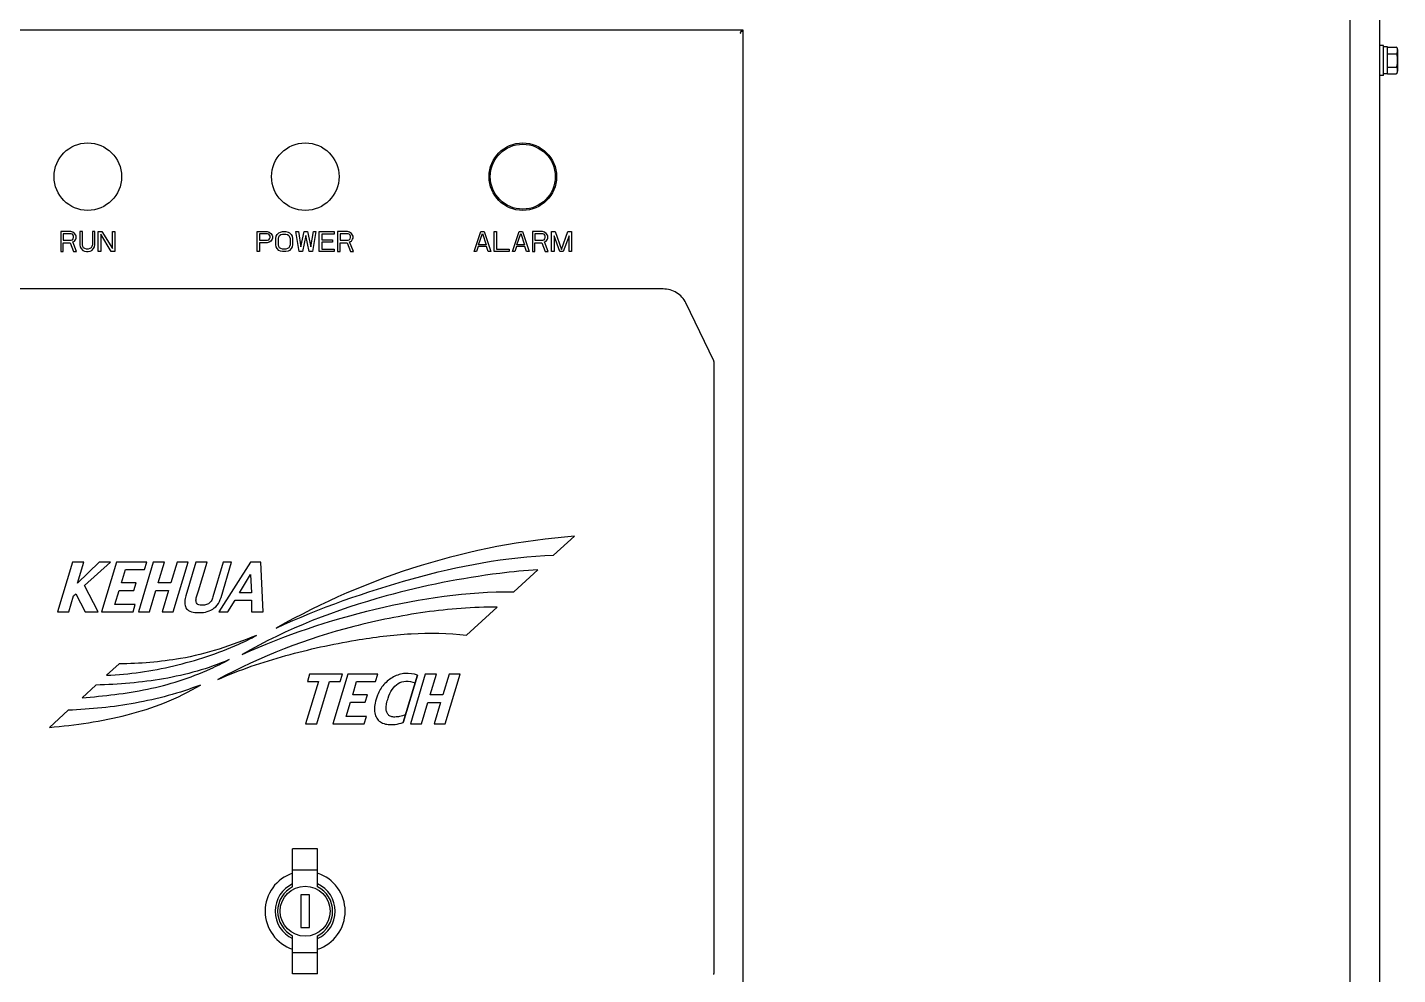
# Model space of a CAD drawing. Extents: x 61367 to 140945, y -1257 to 25588.
# Drawn here: x 73525 to 74073, y 15290 to 15669 of the extents above; entities that cross this region are included whole.
import ezdxf

# ---------------------------------------------------------------- set-up
doc = ezdxf.new("R2010")
doc.units = 0
doc.header["$MEASUREMENT"] = 0
doc.layers.get('0').update_dxf_attribs({"linetype": 'CONTINUOUS'})
for name, color, linetype in [('2006-00087_0', 7, 'CONTINUOUS'), ('2006-00088_0', 7, 'CONTINUOUS'), ('2401-00300-M6-16HWMC_0', 7, 'CONTINUOUS'), ('4212-20636_1_0', 7, 'CONTINUOUS'), ('4212-20665_4_1_0', 7, 'CONTINUOUS'), ('4212-68099_1_0', 7, 'CONTINUOUS'), ('4212-73754_1_0', 7, 'CONTINUOUS'), ('MS748_0', 7, 'CONTINUOUS')]:
    doc.layers.add(name, color=color, linetype=linetype)

# ---------------------------------------------------------------- blocks, each defined once
blk = doc.blocks.new('ERGRTHTHRT')
at = {"layer": '2006-00087_0', "color": 7, "linetype": 'Continuous'}
for centre in [(-37625.36, -68084.67), (-37538.36, -68084.67)]:
    blk.add_circle(centre, 13.5, dxfattribs=at)
at = {"layer": '2006-00088_0', "color": 7, "linetype": 'Continuous'}
for radius in [13.5, 13]:
    blk.add_circle((-37451.36, -68084.67), radius, dxfattribs=at)
at = {"layer": '2401-00300-M6-16HWMC_0', "color": 7, "linetype": 'Continuous'}
for p, q in [((-37107.11, -68032.16), (-37108.56, -68032.16)), ((-37107.11, -68044.16), (-37107.11, -68032.16)), ((-37105.46, -68032.79), (-37107.11, -68032.79)), ((-37105.46, -68043.54), (-37105.46, -68032.79)), ((-37105.46, -68032.81), (-37101.98, -68032.81)), ((-37101.46, -68033.81), (-37101.46, -68042.52)), ((-37105.46, -68035.49), (-37101.98, -68035.49)), ((-37107.11, -68044.16), (-37108.56, -68044.16)), ((-37105.46, -68043.54), (-37107.11, -68043.54)), ((-37105.46, -68040.84), (-37101.98, -68040.84)), ((-37105.46, -68043.52), (-37101.98, -68043.52))]:
    blk.add_line(p, q, dxfattribs=at)
for centre, start, end in [((-37102.68, -68033.81), 0, 55.052), ((-37102.68, -68042.52), 304.948, 0)]:
    blk.add_arc(centre, 1.22, start, end, dxfattribs=at)
for points, knots in [([(-37101.98, -68035.49), (-37101.86, -68035.41), (-37101.68, -68035.21), (-37101.51, -68034.73), (-37101.48, -68034.15), (-37101.51, -68033.56), (-37101.68, -68033.09), (-37101.86, -68032.89), (-37101.98, -68032.81)], [0, 0, 0, 0, 0.143491, 0.266268, 0.499999, 0.733731, 0.856509, 1, 1, 1, 1]), ([(-37101.98, -68040.84), (-37101.71, -68040.47), (-37101.51, -68039.53), (-37101.48, -68038.16), (-37101.51, -68036.8), (-37101.71, -68035.86), (-37101.98, -68035.49)], [0, 0, 0, 0, 0.248888, 0.499999, 0.75111, 1, 1, 1, 1]), ([(-37101.98, -68043.52), (-37101.86, -68043.44), (-37101.68, -68043.24), (-37101.51, -68042.77), (-37101.48, -68042.18), (-37101.51, -68041.59), (-37101.68, -68041.12), (-37101.86, -68040.92), (-37101.98, -68040.84)], [0, 0, 0, 0, 0.14349, 0.266269, 0.5, 0.733731, 0.856508, 1, 1, 1, 1])]:
    blk.add_open_spline(points, degree=3, knots=knots, dxfattribs=at)
at = {"layer": '4212-20636_1_0', "color": 7, "linetype": 'Continuous'}
for p, q in [((-37395.22, -68129.6), (-37681.5, -68129.6)), ((-37374.96, -68158.36), (-37386.15, -68135.18)), ((-37374.86, -68403.25), (-37374.86, -68158.8)), ((-37439.02, -68236.03), (-37430.73, -68228.51)), ((-37631.46, -68238.94), (-37637.44, -68258.81)), ((-37627, -68238.94), (-37631.46, -68238.94)), ((-37620.79, -68238.94), (-37629.53, -68247.31)), ((-37629.53, -68247.31), (-37627, -68238.94)), ((-37626.65, -68248.24), (-37616.32, -68238.94)), ((-37616.32, -68238.94), (-37620.79, -68238.94)), ((-37613.86, -68238.94), (-37619.83, -68258.81)), ((-37601.79, -68238.94), (-37613.86, -68238.94)), ((-37611.87, -68247.21), (-37610.3, -68241.87)), ((-37610.3, -68241.87), (-37602.65, -68241.87)), ((-37599.15, -68238.94), (-37605.13, -68258.81)), ((-37602.65, -68241.87), (-37601.79, -68238.94)), ((-37594.69, -68238.94), (-37599.15, -68238.94)), ((-37597.17, -68247.21), (-37594.69, -68238.94)), ((-37589.66, -68238.94), (-37592.14, -68247.21)), ((-37591.16, -68258.81), (-37585.19, -68238.94)), ((-37585.19, -68238.94), (-37589.66, -68238.94)), ((-37582.13, -68238.94), (-37586.13, -68252.34)), ((-37577.67, -68238.94), (-37582.13, -68238.94)), ((-37581.06, -68250.34), (-37577.67, -68238.94)), ((-37571.15, -68238.94), (-37575.3, -68252.8)), ((-37560.33, -68238.94), (-37572.98, -68258.81)), ((-37572.06, -68253.06), (-37567.81, -68238.94)), ((-37567.81, -68238.94), (-37571.15, -68238.94)), ((-37556.17, -68238.94), (-37560.33, -68238.94)), ((-37555.22, -68258.81), (-37556.17, -68238.94)), ((-37454.98, -68250.75), (-37445.31, -68241.9)), ((-37621.21, -68258.81), (-37626.65, -68248.24)), ((-37605.97, -68247.21), (-37611.87, -68247.21)), ((-37606.88, -68250.19), (-37605.97, -68247.21)), ((-37592.14, -68247.21), (-37597.17, -68247.21)), ((-37564.69, -68251.16), (-37560.21, -68243.87)), ((-37560.21, -68243.87), (-37559.92, -68251.16)), ((-37632.97, -68258.81), (-37631.05, -68252.34)), ((-37631.05, -68252.34), (-37630.13, -68251.52)), ((-37630.13, -68251.52), (-37626.45, -68258.81)), ((-37614.5, -68255.89), (-37612.78, -68250.19)), ((-37612.78, -68250.19), (-37606.88, -68250.19)), ((-37600.66, -68258.81), (-37598.13, -68250.29)), ((-37598.13, -68250.29), (-37593.05, -68250.29)), ((-37593.05, -68250.29), (-37595.63, -68258.81)), ((-37559.92, -68251.16), (-37564.69, -68251.16)), ((-37637.44, -68258.81), (-37632.97, -68258.81)), ((-37626.45, -68258.81), (-37621.21, -68258.81)), ((-37619.83, -68258.81), (-37607.25, -68258.81)), ((-37606.34, -68255.89), (-37614.5, -68255.89)), ((-37607.25, -68258.81), (-37606.34, -68255.89)), ((-37605.13, -68258.81), (-37600.66, -68258.81)), ((-37595.63, -68258.81), (-37591.16, -68258.81)), ((-37572.98, -68258.81), (-37569.33, -68258.81)), ((-37569.33, -68258.81), (-37566.38, -68254.04)), ((-37566.38, -68254.04), (-37559.86, -68254.04)), ((-37559.86, -68254.04), (-37559.84, -68258.81)), ((-37559.84, -68258.81), (-37555.22, -68258.81)), ((-37473.84, -68268.12), (-37461.57, -68256.87)), ((-37612.8, -68279.56), (-37617.81, -68284.13)), ((-37533.11, -68286.62), (-37538.22, -68303.56)), ((-37536.66, -68283.69), (-37537.52, -68286.62)), ((-37537.52, -68286.62), (-37533.11, -68286.62)), ((-37523.47, -68283.69), (-37536.66, -68283.69)), ((-37533.75, -68303.56), (-37528.64, -68286.62)), ((-37528.64, -68286.62), (-37524.38, -68286.62)), ((-37521.36, -68283.69), (-37527.34, -68303.56)), ((-37524.38, -68286.62), (-37523.47, -68283.69)), ((-37509.3, -68283.69), (-37521.36, -68283.69)), ((-37519.38, -68291.96), (-37517.81, -68286.62)), ((-37517.81, -68286.62), (-37510.21, -68286.62)), ((-37510.21, -68286.62), (-37509.3, -68283.69)), ((-37493.54, -68284.15), (-37499.21, -68303.05)), ((-37499.21, -68303.05), (-37493.54, -68284.15)), ((-37490.41, -68283.69), (-37496.33, -68303.56)), ((-37494.45, -68287.23), (-37493.54, -68284.15)), ((-37485.94, -68283.69), (-37490.41, -68283.69)), ((-37488.42, -68291.96), (-37485.94, -68283.69)), ((-37480.86, -68283.69), (-37483.34, -68291.96)), ((-37482.37, -68303.56), (-37476.39, -68283.69)), ((-37476.39, -68283.69), (-37480.86, -68283.69)), ((-37622.1, -68288.04), (-37627.65, -68293.13)), ((-37513.47, -68291.96), (-37519.38, -68291.96)), ((-37514.39, -68294.94), (-37513.47, -68291.96)), ((-37483.34, -68291.96), (-37488.42, -68291.96)), ((-37522.01, -68300.63), (-37520.29, -68294.94)), ((-37520.29, -68294.94), (-37514.39, -68294.94)), ((-37491.92, -68303.56), (-37489.33, -68295.04)), ((-37489.33, -68295.04), (-37484.3, -68295.04)), ((-37484.3, -68295.04), (-37486.83, -68303.56)), ((-37633.19, -68298.15), (-37640.73, -68305.01)), ((-37513.85, -68300.63), (-37522.01, -68300.63)), ((-37514.76, -68303.56), (-37513.85, -68300.63)), ((-37499.21, -68303.05), (-37498.3, -68299.97)), ((-37538.22, -68303.56), (-37533.75, -68303.56)), ((-37527.34, -68303.56), (-37514.76, -68303.56)), ((-37496.33, -68303.56), (-37491.92, -68303.56)), ((-37486.83, -68303.56), (-37482.37, -68303.56))]:
    blk.add_line(p, q, dxfattribs=at)
for centre, radius, start, end in [((-37431.13, -68171.92), 57.78, 13.1195, 13.5679), ((-37457.61, -68383.96), 84.97, 346.4321, 346.8805)]:
    blk.add_arc(centre, radius, start, end, dxfattribs=at)
for points, knots in [([(-37386.15, -68135.18), (-37386.95, -68133.53), (-37389.59, -68130.63), (-37393.36, -68129.6), (-37395.22, -68129.6)], [0, 0, 0, 0, 0.495832, 1, 1, 1, 1]), ([(-37430.73, -68228.51), (-37451.48, -68230.17), (-37492.96, -68238.06), (-37531.63, -68254.95), (-37549.95, -68265.25)], [0, 0, 0, 0, 0.497521, 1, 1, 1, 1]), ([(-37445.31, -68241.9), (-37450.41, -68242.26), (-37470.89, -68244.28), (-37491.15, -68248.35), (-37506.06, -68252.41)], [0, 0, 0, 0, 0.248913, 1, 1, 1, 1]), ([(-37586.13, -68252.34), (-37586.36, -68253.09), (-37586.68, -68254.52), (-37586.54, -68256.37), (-37585.86, -68257.55), (-37584.68, -68258.58), (-37583.43, -68258.87), (-37582.56, -68258.97)], [0, 0, 0, 0, 0.261172, 0.487696, 0.594907, 0.708569, 1, 1, 1, 1]), ([(-37582.56, -68258.97), (-37581.42, -68259.1), (-37579.19, -68259.14), (-37576.01, -68258.27), (-37573.38, -68256.2), (-37572.39, -68254.17), (-37572.06, -68253.06)], [0, 0, 0, 0, 0.26142, 0.502294, 0.737531, 1, 1, 1, 1]), ([(-37580.42, -68256.09), (-37580.73, -68256.04), (-37581.3, -68255.87), (-37582.1, -68255.05), (-37582.12, -68253.55), (-37581.63, -68251.96), (-37581.21, -68250.87), (-37581.06, -68250.34)], [0, 0, 0, 0, 0.141905, 0.253789, 0.483511, 0.754566, 1, 1, 1, 1]), ([(-37575.3, -68252.8), (-37575.46, -68253.4), (-37575.87, -68254.47), (-37577.53, -68256.09), (-37579.31, -68256.15), (-37580.42, -68256.09)], [0, 0, 0, 0, 0.277224, 0.502194, 1, 1, 1, 1]), ([(-37461.57, -68256.87), (-37471.21, -68256.8), (-37490.56, -68258.38), (-37509.53, -68262.22), (-37518.91, -68264.62)], [0, 0, 0, 0, 0.499131, 1, 1, 1, 1]), ([(-37573.35, -68285.86), (-37564.58, -68281.95), (-37546.35, -68275.74), (-37527.59, -68271.71), (-37518.17, -68270.08)], [0, 0, 0, 0, 0.500952, 1, 1, 1, 1]), ([(-37518.17, -68270.08), (-37510.84, -68268.91), (-37496.12, -68267.02), (-37481.19, -68267.16), (-37473.84, -68268.12)], [0, 0, 0, 0, 0.500478, 1, 1, 1, 1]), ([(-37617.81, -68284.13), (-37608.78, -68283.78), (-37590.7, -68281.09), (-37573.34, -68275.41), (-37565, -68271.74)], [0, 0, 0, 0, 0.497866, 1, 1, 1, 1]), ([(-37568.82, -68277.9), (-37577.14, -68281.57), (-37594.88, -68286.37), (-37613.03, -68287.84), (-37622.1, -68288.04)], [0, 0, 0, 0, 0.500637, 1, 1, 1, 1]), ([(-37627.65, -68293.13), (-37618.88, -68292.46), (-37605.76, -68290.99), (-37588.64, -68286.58), (-37580.35, -68283.4), (-37576.26, -68281.55)], [0, 0, 0, 0, 0.498188, 0.745234, 1, 1, 1, 1]), ([(-37493.54, -68284.15), (-37495.07, -68283.54), (-37498.44, -68283.05), (-37503.24, -68284.56), (-37507.15, -68287.66), (-37508.88, -68290.56), (-37509.42, -68292.11)], [0, 0, 0, 0, 0.251631, 0.498969, 0.749229, 1, 1, 1, 1]), ([(-37505.2, -68293.24), (-37504.83, -68292.04), (-37503.86, -68289.83), (-37501.42, -68287.23), (-37497.97, -68286.14), (-37495.6, -68286.73), (-37494.45, -68287.23)], [0, 0, 0, 0, 0.267525, 0.504933, 0.733348, 1, 1, 1, 1]), ([(-37640.73, -68305.01), (-37630.28, -68304.06), (-37614.57, -68301.86), (-37594.43, -68295.46), (-37584.87, -68290.79), (-37580.31, -68288.04)], [0, 0, 0, 0, 0.49788, 0.747843, 1, 1, 1, 1]), ([(-37580.31, -68288.04), (-37588.73, -68291.3), (-37606.24, -68296.01), (-37624.22, -68297.75), (-37633.19, -68298.15)], [0, 0, 0, 0, 0.500943, 1, 1, 1, 1]), ([(-37509.42, -68292.11), (-37509.86, -68293.15), (-37510.53, -68295.1), (-37510.86, -68297.93), (-37510.43, -68300.32), (-37509.25, -68302.2), (-37507.39, -68303.43), (-37505.02, -68303.97), (-37502.21, -68303.86), (-37500.24, -68303.38), (-37499.21, -68303.05)], [0, 0, 0, 0, 0.160763, 0.29272, 0.402982, 0.501711, 0.601291, 0.712936, 0.844314, 1, 1, 1, 1]), ([(-37498.3, -68299.97), (-37499.06, -68300.23), (-37500.45, -68300.65), (-37502.4, -68300.92), (-37503.99, -68300.76), (-37505.21, -68300.07), (-37505.91, -68298.87), (-37506.1, -68297.3), (-37505.86, -68295.37), (-37505.46, -68293.99), (-37505.2, -68293.24)], [0, 0, 0, 0, 0.170983, 0.307142, 0.414151, 0.503102, 0.591797, 0.697908, 0.832214, 1, 1, 1, 1])]:
    blk.add_open_spline(points, degree=3, knots=knots, dxfattribs=at)
for points in [[(-37495.58, -68245.51), (-37477.14, -68240.48), (-37458.12, -68236.75), (-37439.02, -68236.03)], [(-37549.95, -68265.25), (-37532.45, -68257.15), (-37514.15, -68250.72), (-37495.58, -68245.51)], [(-37506.06, -68252.41), (-37526.04, -68257.9), (-37545.7, -68265.47), (-37563.64, -68275.83)], [(-37510.39, -68257.65), (-37492.28, -68253.35), (-37473.59, -68250.59), (-37454.98, -68250.75)], [(-37563.64, -68275.83), (-37546.56, -68268.08), (-37528.61, -68262.12), (-37510.39, -68257.65)], [(-37518.91, -68264.62), (-37537.78, -68269.47), (-37556.23, -68276.57), (-37573.35, -68285.86)], [(-37557.86, -68268.24), (-37567.72, -68272.13), (-37577.84, -68275.72), (-37588.29, -68277.46)], [(-37565, -68271.74), (-37562.58, -68270.66), (-37560.22, -68269.45), (-37557.86, -68268.24)], [(-37588.29, -68277.46), (-37596.38, -68278.8), (-37604.6, -68279.56), (-37612.8, -68279.56)], [(-37576.26, -68281.55), (-37573.73, -68280.43), (-37571.25, -68279.2), (-37568.82, -68277.9)]]:
    blk.add_open_spline(points, degree=3, dxfattribs=at)
at = {"layer": '4212-20665_4_1_0', "color": 7, "linetype": 'Continuous'}
for p, q in [((-37364.23, -68026.86), (-37364.15, -68026.78)), ((-37363.66, -68025.96), (-37363.66, -68026.3)), ((-37363.66, -68026.3), (-37363.36, -68026.3)), ((-37636.19, -68106.67), (-37636.19, -68114.67)), ((-37632.19, -68106.67), (-37636.19, -68106.67)), ((-37635.19, -68107.52), (-37635.19, -68110.07)), ((-37632.02, -68107.52), (-37635.19, -68107.52)), ((-37635.19, -68110.07), (-37632.02, -68110.07)), ((-37635.19, -68114.67), (-37635.19, -68111.09)), ((-37635.19, -68111.09), (-37632.36, -68111.09)), ((-37632.36, -68111.09), (-37631.02, -68114.67)), ((-37631.36, -68106.84), (-37632.19, -68106.67)), ((-37631.52, -68107.69), (-37632.02, -68107.52)), ((-37632.02, -68110.07), (-37631.52, -68109.9)), ((-37631.19, -68108.03), (-37631.52, -68107.69)), ((-37631.52, -68109.9), (-37631.19, -68109.56)), ((-37630.69, -68107.35), (-37631.36, -68106.84)), ((-37631.36, -68110.75), (-37630.69, -68110.41)), ((-37629.86, -68114.67), (-37631.36, -68110.75)), ((-37631.02, -68108.54), (-37631.19, -68108.03)), ((-37631.19, -68109.56), (-37631.02, -68109.05)), ((-37631.02, -68109.05), (-37631.02, -68108.54)), ((-37630.19, -68108.03), (-37630.69, -68107.35)), ((-37630.69, -68110.41), (-37630.19, -68109.73)), ((-37630.02, -68108.54), (-37630.19, -68108.03)), ((-37630.19, -68109.73), (-37630.02, -68109.22)), ((-37630.02, -68109.22), (-37630.02, -68108.54)), ((-37628.52, -68106.67), (-37628.52, -68111.94)), ((-37627.52, -68106.67), (-37628.52, -68106.67)), ((-37627.52, -68111.94), (-37627.52, -68106.67)), ((-37623.52, -68106.67), (-37623.52, -68111.94)), ((-37622.52, -68106.67), (-37623.52, -68106.67)), ((-37622.52, -68111.94), (-37622.52, -68106.67)), ((-37621.19, -68114.67), (-37621.19, -68106.67)), ((-37621.19, -68106.67), (-37619.69, -68106.67)), ((-37620.19, -68107.69), (-37620.19, -68114.67)), ((-37616.02, -68114.67), (-37620.19, -68107.69)), ((-37619.69, -68106.67), (-37615.52, -68113.47)), ((-37615.52, -68113.47), (-37615.52, -68106.67)), ((-37615.52, -68106.67), (-37614.52, -68106.67)), ((-37614.52, -68106.67), (-37614.52, -68114.67)), ((-37557.61, -68114.67), (-37557.61, -68106.67)), ((-37557.61, -68106.67), (-37553.61, -68106.67)), ((-37556.61, -68107.52), (-37556.61, -68110.07)), ((-37553.44, -68107.52), (-37556.61, -68107.52)), ((-37556.61, -68110.07), (-37553.44, -68110.07)), ((-37556.61, -68111.09), (-37556.61, -68114.67)), ((-37553.61, -68111.09), (-37556.61, -68111.09)), ((-37553.61, -68106.67), (-37552.77, -68106.84)), ((-37552.77, -68110.92), (-37553.61, -68111.09)), ((-37552.94, -68107.69), (-37553.44, -68107.52)), ((-37553.44, -68110.07), (-37552.94, -68109.9)), ((-37552.61, -68108.03), (-37552.94, -68107.69)), ((-37552.94, -68109.9), (-37552.61, -68109.56)), ((-37552.77, -68106.84), (-37552.11, -68107.35)), ((-37552.11, -68110.41), (-37552.77, -68110.92)), ((-37552.44, -68108.54), (-37552.61, -68108.03)), ((-37552.61, -68109.56), (-37552.44, -68109.05)), ((-37552.44, -68109.05), (-37552.44, -68108.54)), ((-37552.11, -68107.35), (-37551.61, -68108.03)), ((-37551.61, -68109.73), (-37552.11, -68110.41)), ((-37551.61, -68108.03), (-37551.44, -68108.54)), ((-37551.44, -68109.22), (-37551.61, -68109.73)), ((-37551.44, -68108.54), (-37551.44, -68109.22)), ((-37550.11, -68109.39), (-37549.94, -68108.54)), ((-37550.11, -68111.94), (-37550.11, -68109.39)), ((-37549.94, -68108.54), (-37549.61, -68107.86)), ((-37549.61, -68107.86), (-37548.94, -68107.18)), ((-37549.11, -68109.39), (-37548.94, -68108.71)), ((-37549.11, -68111.94), (-37549.11, -68109.39)), ((-37548.94, -68107.18), (-37548.27, -68106.84)), ((-37548.94, -68108.71), (-37548.61, -68108.2)), ((-37548.61, -68108.2), (-37548.11, -68107.86)), ((-37548.27, -68106.84), (-37547.44, -68106.67)), ((-37548.11, -68107.86), (-37547.44, -68107.69)), ((-37547.44, -68106.67), (-37546.11, -68106.67)), ((-37547.44, -68107.69), (-37546.11, -68107.69)), ((-37546.11, -68106.67), (-37545.27, -68106.84)), ((-37546.11, -68107.69), (-37545.44, -68107.86)), ((-37545.44, -68107.86), (-37544.94, -68108.2)), ((-37545.27, -68106.84), (-37544.61, -68107.18)), ((-37544.94, -68108.2), (-37544.61, -68108.71)), ((-37544.61, -68107.18), (-37543.94, -68107.86)), ((-37544.61, -68108.71), (-37544.44, -68109.39)), ((-37544.44, -68109.39), (-37544.44, -68111.94)), ((-37543.94, -68107.86), (-37543.61, -68108.54)), ((-37543.61, -68108.54), (-37543.44, -68109.39)), ((-37543.44, -68109.39), (-37543.44, -68111.94)), ((-37540.77, -68114.67), (-37542.11, -68106.67)), ((-37542.11, -68106.67), (-37541.11, -68106.67)), ((-37541.11, -68106.67), (-37540.11, -68112.79)), ((-37540.11, -68112.79), (-37538.77, -68106.67)), ((-37538.11, -68108.2), (-37539.44, -68114.67)), ((-37538.77, -68106.67), (-37537.44, -68106.67)), ((-37536.77, -68114.67), (-37538.11, -68108.2)), ((-37537.44, -68106.67), (-37536.11, -68112.79)), ((-37536.11, -68112.79), (-37535.11, -68106.67)), ((-37534.11, -68106.67), (-37535.44, -68114.67)), ((-37535.11, -68106.67), (-37534.11, -68106.67)), ((-37532.77, -68114.67), (-37532.77, -68106.67)), ((-37532.77, -68106.67), (-37526.77, -68106.67)), ((-37531.77, -68107.69), (-37531.77, -68109.9)), ((-37526.77, -68107.69), (-37531.77, -68107.69)), ((-37531.77, -68109.9), (-37527.44, -68109.9)), ((-37531.77, -68110.92), (-37531.77, -68113.64)), ((-37527.44, -68110.92), (-37531.77, -68110.92)), ((-37527.44, -68109.9), (-37527.44, -68110.92)), ((-37526.77, -68106.67), (-37526.77, -68107.69)), ((-37525.44, -68106.67), (-37525.44, -68114.67)), ((-37521.44, -68106.67), (-37525.44, -68106.67)), ((-37524.44, -68107.52), (-37524.44, -68110.07)), ((-37521.27, -68107.52), (-37524.44, -68107.52)), ((-37524.44, -68110.07), (-37521.27, -68110.07)), ((-37524.44, -68114.67), (-37524.44, -68111.09)), ((-37524.44, -68111.09), (-37521.61, -68111.09)), ((-37521.61, -68111.09), (-37520.27, -68114.67)), ((-37520.61, -68106.84), (-37521.44, -68106.67)), ((-37520.77, -68107.69), (-37521.27, -68107.52)), ((-37521.27, -68110.07), (-37520.77, -68109.9)), ((-37520.44, -68108.03), (-37520.77, -68107.69)), ((-37520.77, -68109.9), (-37520.44, -68109.56)), ((-37519.94, -68107.35), (-37520.61, -68106.84)), ((-37520.61, -68110.75), (-37519.94, -68110.41)), ((-37519.11, -68114.67), (-37520.61, -68110.75)), ((-37520.27, -68108.54), (-37520.44, -68108.03)), ((-37520.44, -68109.56), (-37520.27, -68109.05)), ((-37520.27, -68109.05), (-37520.27, -68108.54)), ((-37519.44, -68108.03), (-37519.94, -68107.35)), ((-37519.94, -68110.41), (-37519.44, -68109.73)), ((-37519.27, -68108.54), (-37519.44, -68108.03)), ((-37519.44, -68109.73), (-37519.27, -68109.22)), ((-37519.27, -68109.22), (-37519.27, -68108.54)), ((-37470.86, -68114.67), (-37468.19, -68106.67)), ((-37469.02, -68111.94), (-37467.52, -68107.35)), ((-37468.19, -68106.67), (-37466.86, -68106.67)), ((-37467.52, -68107.35), (-37466.02, -68111.94)), ((-37466.86, -68106.67), (-37464.19, -68114.67)), ((-37462.86, -68114.67), (-37462.86, -68106.67)), ((-37462.86, -68106.67), (-37461.86, -68106.67)), ((-37461.86, -68106.67), (-37461.86, -68113.64)), ((-37455.52, -68114.67), (-37452.86, -68106.67)), ((-37453.69, -68111.94), (-37452.19, -68107.35)), ((-37452.86, -68106.67), (-37451.52, -68106.67)), ((-37452.19, -68107.35), (-37450.69, -68111.94)), ((-37451.52, -68106.67), (-37448.86, -68114.67)), ((-37447.52, -68106.67), (-37447.52, -68114.67)), ((-37443.52, -68106.67), (-37447.52, -68106.67)), ((-37446.52, -68107.52), (-37446.52, -68110.07)), ((-37443.36, -68107.52), (-37446.52, -68107.52)), ((-37446.52, -68110.07), (-37443.36, -68110.07)), ((-37446.52, -68114.67), (-37446.52, -68111.09)), ((-37446.52, -68111.09), (-37443.69, -68111.09)), ((-37443.69, -68111.09), (-37442.36, -68114.67)), ((-37442.69, -68106.84), (-37443.52, -68106.67)), ((-37442.86, -68107.69), (-37443.36, -68107.52)), ((-37443.36, -68110.07), (-37442.86, -68109.9)), ((-37442.52, -68108.03), (-37442.86, -68107.69)), ((-37442.86, -68109.9), (-37442.52, -68109.56)), ((-37442.02, -68107.35), (-37442.69, -68106.84)), ((-37442.69, -68110.75), (-37442.02, -68110.41)), ((-37441.19, -68114.67), (-37442.69, -68110.75)), ((-37442.36, -68108.54), (-37442.52, -68108.03)), ((-37442.52, -68109.56), (-37442.36, -68109.05)), ((-37442.36, -68109.05), (-37442.36, -68108.54)), ((-37441.52, -68108.03), (-37442.02, -68107.35)), ((-37442.02, -68110.41), (-37441.52, -68109.73)), ((-37441.36, -68108.54), (-37441.52, -68108.03)), ((-37441.52, -68109.73), (-37441.36, -68109.22)), ((-37441.36, -68109.22), (-37441.36, -68108.54)), ((-37439.86, -68114.67), (-37439.86, -68106.67)), ((-37439.86, -68106.67), (-37438.36, -68106.67)), ((-37438.86, -68108.37), (-37438.86, -68114.67)), ((-37436.52, -68114.67), (-37438.86, -68108.37)), ((-37438.36, -68106.67), (-37435.86, -68113.81)), ((-37435.86, -68113.81), (-37433.36, -68106.67)), ((-37432.86, -68108.37), (-37435.19, -68114.67)), ((-37433.36, -68106.67), (-37431.86, -68106.67)), ((-37432.86, -68114.67), (-37432.86, -68108.37)), ((-37431.86, -68106.67), (-37431.86, -68114.67)), ((-37636.19, -68114.67), (-37635.19, -68114.67)), ((-37631.02, -68114.67), (-37629.86, -68114.67)), ((-37628.52, -68111.94), (-37628.36, -68112.79)), ((-37628.36, -68112.79), (-37628.02, -68113.47)), ((-37628.02, -68113.47), (-37627.36, -68114.15)), ((-37627.36, -68112.62), (-37627.52, -68111.94)), ((-37627.02, -68113.13), (-37627.36, -68112.62)), ((-37627.36, -68114.15), (-37626.69, -68114.5)), ((-37626.52, -68113.47), (-37627.02, -68113.13)), ((-37626.69, -68114.5), (-37625.86, -68114.67)), ((-37625.86, -68113.64), (-37626.52, -68113.47)), ((-37625.19, -68113.64), (-37625.86, -68113.64)), ((-37625.86, -68114.67), (-37625.19, -68114.67)), ((-37624.52, -68113.47), (-37625.19, -68113.64)), ((-37625.19, -68114.67), (-37624.36, -68114.5)), ((-37624.02, -68113.13), (-37624.52, -68113.47)), ((-37624.36, -68114.5), (-37623.69, -68114.15)), ((-37623.69, -68112.62), (-37624.02, -68113.13)), ((-37623.52, -68111.94), (-37623.69, -68112.62)), ((-37623.69, -68114.15), (-37623.02, -68113.47)), ((-37623.02, -68113.47), (-37622.69, -68112.79)), ((-37622.69, -68112.79), (-37622.52, -68111.94)), ((-37620.19, -68114.67), (-37621.19, -68114.67)), ((-37614.52, -68114.67), (-37616.02, -68114.67)), ((-37556.61, -68114.67), (-37557.61, -68114.67)), ((-37549.94, -68112.79), (-37550.11, -68111.94)), ((-37549.61, -68113.47), (-37549.94, -68112.79)), ((-37548.94, -68114.15), (-37549.61, -68113.47)), ((-37548.94, -68112.62), (-37549.11, -68111.94)), ((-37548.61, -68113.13), (-37548.94, -68112.62)), ((-37548.27, -68114.5), (-37548.94, -68114.15)), ((-37548.11, -68113.47), (-37548.61, -68113.13)), ((-37547.44, -68114.67), (-37548.27, -68114.5)), ((-37547.44, -68113.64), (-37548.11, -68113.47)), ((-37546.11, -68113.64), (-37547.44, -68113.64)), ((-37546.11, -68114.67), (-37547.44, -68114.67)), ((-37545.44, -68113.47), (-37546.11, -68113.64)), ((-37545.27, -68114.5), (-37546.11, -68114.67)), ((-37544.94, -68113.13), (-37545.44, -68113.47)), ((-37544.61, -68114.15), (-37545.27, -68114.5)), ((-37544.61, -68112.62), (-37544.94, -68113.13)), ((-37544.44, -68111.94), (-37544.61, -68112.62)), ((-37543.94, -68113.47), (-37544.61, -68114.15)), ((-37543.61, -68112.79), (-37543.94, -68113.47)), ((-37543.44, -68111.94), (-37543.61, -68112.79)), ((-37539.44, -68114.67), (-37540.77, -68114.67)), ((-37535.44, -68114.67), (-37536.77, -68114.67)), ((-37526.77, -68114.67), (-37532.77, -68114.67)), ((-37531.77, -68113.64), (-37526.77, -68113.64)), ((-37526.77, -68113.64), (-37526.77, -68114.67)), ((-37525.44, -68114.67), (-37524.44, -68114.67)), ((-37520.27, -68114.67), (-37519.11, -68114.67)), ((-37469.86, -68114.67), (-37470.86, -68114.67)), ((-37469.19, -68112.62), (-37469.86, -68114.67)), ((-37465.86, -68112.62), (-37469.19, -68112.62)), ((-37466.02, -68111.94), (-37469.02, -68111.94)), ((-37465.19, -68114.67), (-37465.86, -68112.62)), ((-37464.19, -68114.67), (-37465.19, -68114.67)), ((-37456.86, -68114.67), (-37462.86, -68114.67)), ((-37461.86, -68113.64), (-37456.86, -68113.64)), ((-37456.86, -68113.64), (-37456.86, -68114.67)), ((-37454.52, -68114.67), (-37455.52, -68114.67)), ((-37453.86, -68112.62), (-37454.52, -68114.67)), ((-37450.52, -68112.62), (-37453.86, -68112.62)), ((-37450.69, -68111.94), (-37453.69, -68111.94)), ((-37449.86, -68114.67), (-37450.52, -68112.62)), ((-37448.86, -68114.67), (-37449.86, -68114.67)), ((-37447.52, -68114.67), (-37446.52, -68114.67)), ((-37442.36, -68114.67), (-37441.19, -68114.67)), ((-37438.86, -68114.67), (-37439.86, -68114.67)), ((-37435.19, -68114.67), (-37436.52, -68114.67)), ((-37431.86, -68114.67), (-37432.86, -68114.67))]:
    blk.add_line(p, q, dxfattribs=at)
for centre, radius, start, end in [((-37371.53, -68024.57), 7.66, 341.637, 342.5738), ((-37374.56, -68023.62), 10.84, 342.5901, 343.6327)]:
    blk.add_arc(centre, radius, start, end, dxfattribs=at)
for points in [[(-37364.26, -68026.98), (-37364.32, -68027.14), (-37364.37, -68027.31), (-37364.46, -68027.46)], [(-37363.98, -68025.98), (-37364.04, -68026.21), (-37364.1, -68026.45), (-37364.17, -68026.67)]]:
    blk.add_open_spline(points, degree=3, dxfattribs=at)
blk.add_open_spline([(-37363.36, -68026.49), (-37363.44, -68026.52), (-37363.7, -68026.6), (-37363.97, -68026.69), (-37364.15, -68026.78)], degree=3, knots=[0, 0, 0, 0, 0.294652, 1, 1, 1, 1], dxfattribs=at)
at = {"layer": '4212-68099_1_0', "color": 7, "linetype": 'Continuous'}
for p, q in [((-37120.56, -67513.16), (-37120.56, -69588.16)), ((-37714.76, -68025.96), (-37363.36, -68025.96)), ((-37363.36, -68025.96), (-37363.36, -68553.36))]:
    blk.add_line(p, q, dxfattribs=at)
at = {"layer": '4212-73754_1_0', "color": 7, "linetype": 'Continuous'}
blk.add_line((-37108.56, -68535.66), (-37108.56, -67514.86), dxfattribs=at)
at = {"layer": 'MS748_0', "color": 7, "linetype": 'Continuous'}
for p, q in [((-37543.41, -68368.73), (-37543.41, -68353.53)), ((-37533.41, -68353.53), (-37543.41, -68353.53)), ((-37533.41, -68368.73), (-37533.41, -68353.53)), ((-37543.41, -68362.03), (-37533.41, -68362.03)), ((-37540.17, -68371.99), (-37540.17, -68385.06)), ((-37536.64, -68371.99), (-37540.17, -68371.99)), ((-37536.64, -68385.06), (-37536.64, -68371.99)), ((-37540.17, -68385.06), (-37536.64, -68385.06)), ((-37543.41, -68403.53), (-37543.41, -68388.33)), ((-37533.41, -68403.53), (-37533.41, -68388.33)), ((-37543.41, -68395.03), (-37533.41, -68395.03)), ((-37533.41, -68403.53), (-37543.41, -68403.53))]:
    blk.add_line(p, q, dxfattribs=at)
blk.add_circle((-37538.41, -68378.53), 10, dxfattribs=at)
for radius, start, end in [(16, 108.21, 251.79), (16, 288.21, 71.79), (12, 114.6243, 245.3757), (11, 117.0357, 242.9643), (12, 294.6243, 65.3757), (11, 297.0357, 62.9643)]:
    blk.add_arc((-37538.41, -68378.53), radius, start, end, dxfattribs=at)

msp = doc.modelspace()

# ---------------------------------------------------------------- block references
at = {"lineweight": -3}
msp.add_blockref('ERGRTHTHRT', (111174.232, 83693.606), dxfattribs=at)

doc.saveas('drawing.dxf')
